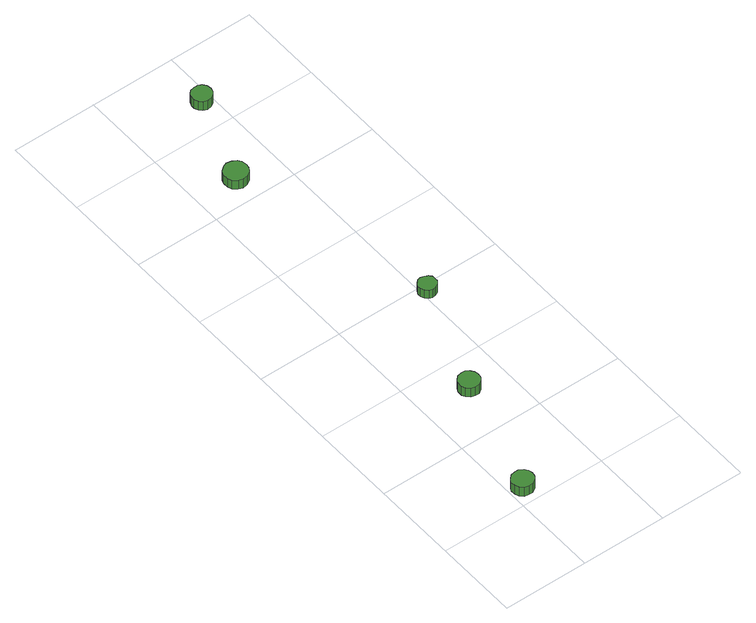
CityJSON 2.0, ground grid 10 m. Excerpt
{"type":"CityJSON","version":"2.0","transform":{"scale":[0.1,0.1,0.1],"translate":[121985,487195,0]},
"CityObjects":{
"tree1":{"type":"SolitaryVegetationObject","attributes":{"function":"something"},"geometry":[{"type":"MultiSurface","lod":"1","boundaries":[[[0,1,2,3,4,5,6,7,8,9,10,11,12,13,14]],[[15,16,17,18,19,20,21,22,23,24,25,26,27,28,29]],[[0,29,28,1]],[[1,28,27,2]],[[2,27,26,3]],[[3,26,25,4]],[[4,25,24,5]],[[5,24,23,6]],[[6,23,22,7]],[[7,22,21,8]],[[8,21,20,9]],[[9,20,19,10]],[[10,19,18,11]],[[11,18,17,12]],[[12,17,16,13]],[[13,16,15,14]],[[14,15,29,0]]]}]},
"tree2":{"type":"SolitaryVegetationObject","attributes":{"function":"something"},"geometry":[{"type":"MultiSurface","lod":"1","boundaries":[[[30,31,32,33,34,35,36,37,38,39,40,41,42,43,44]],[[45,46,47,48,49,50,51,52,53,54,55,56,57,58,59]],[[30,59,58,31]],[[31,58,57,32]],[[32,57,56,33]],[[33,56,55,34]],[[34,55,54,35]],[[35,54,53,36]],[[36,53,52,37]],[[37,52,51,38]],[[38,51,50,39]],[[39,50,49,40]],[[40,49,48,41]],[[41,48,47,42]],[[42,47,46,43]],[[43,46,45,44]],[[44,45,59,30]]]}]},
"tree3":{"type":"SolitaryVegetationObject","attributes":{"function":"something"},"geometry":[{"type":"MultiSurface","lod":"1","boundaries":[[[60,61,62,63,64,65,66,67,68,69,70,71,72,73,74]],[[75,76,77,78,79,80,81,82,83,84,85,86,87,88,89]],[[60,89,88,61]],[[61,88,87,62]],[[62,87,86,63]],[[63,86,85,64]],[[64,85,84,65]],[[65,84,83,66]],[[66,83,82,67]],[[67,82,81,68]],[[68,81,80,69]],[[69,80,79,70]],[[70,79,78,71]],[[71,78,77,72]],[[72,77,76,73]],[[73,76,75,74]],[[74,75,89,60]]]}]},
"tree4":{"type":"SolitaryVegetationObject","attributes":{"function":"something"},"geometry":[{"type":"MultiSurface","lod":"1","boundaries":[[[90,91,92,93,94,95,96,97,98,99,100,101,102,103,104]],[[105,106,107,108,109,110,111,112,113,114,115,116,117,118,119]],[[90,119,118,91]],[[91,118,117,92]],[[92,117,116,93]],[[93,116,115,94]],[[94,115,114,95]],[[95,114,113,96]],[[96,113,112,97]],[[97,112,111,98]],[[98,111,110,99]],[[99,110,109,100]],[[100,109,108,101]],[[101,108,107,102]],[[102,107,106,103]],[[103,106,105,104]],[[104,105,119,90]]]}]},
"tree5":{"type":"SolitaryVegetationObject","attributes":{"function":"something"},"geometry":[{"type":"MultiSurface","lod":"1","boundaries":[[[120,121,122,123,124,125,126,127,128,129,130,131,132,133,134]],[[135,136,137,138,139,140,141,142,143,144,145,146,147,148,149]],[[120,149,148,121]],[[121,148,147,122]],[[122,147,146,123]],[[123,146,145,124]],[[124,145,144,125]],[[125,144,143,126]],[[126,143,142,127]],[[127,142,141,128]],[[128,141,140,129]],[[129,140,139,130]],[[130,139,138,131]],[[131,138,137,132]],[[132,137,136,133]],[[133,136,135,134]],[[134,135,149,120]]]}]}
},
"vertices":[
[28,21,14],[27,26,14],[24,30,14],[19,33,14],[14,33,14],[9,32,14],[5,28,14],[3,24,14],[3,19,14],[5,14,14],[9,10,14],[14,9,14],[19,9,14],[24,12,14],[27,16,14],[27,16,1],[24,12,1],[19,9,1],[14,9,1],[9,10,1],[5,14,1],[3,19,1],[3,24,1],[5,28,1],[9,32,1],[14,33,1],[19,33,1],[24,30,1],[27,26,1],[28,21,1],
[69,161,14],[68,166,14],[65,170,14],[61,173,14],[56,173,14],[51,172,14],[47,168,14],[45,164,14],[45,158,14],[47,154,14],[51,150,14],[56,149,14],[61,149,14],[65,152,14],[68,156,14],[68,156,1],[65,152,1],[61,149,1],[56,149,1],[51,150,1],[47,154,1],[45,158,1],[45,164,1],[47,168,1],[51,172,1],[56,173,1],[61,173,1],[65,170,1],[68,166,1],[69,161,1],
[114,289,17],[114,293,17],[111,296,17],[107,298,17],[103,299,17],[99,298,17],[96,295,17],[94,291,17],[94,287,17],[96,283,17],[99,280,17],[103,278,17],[107,279,17],[111,281,17],[114,285,17],[114,285,5],[111,281,5],[107,279,5],[103,278,5],[99,280,5],[96,283,5],[94,287,5],[94,291,5],[96,295,5],[99,298,5],[103,299,5],[107,298,5],[111,296,5],[114,293,5],[114,289,5],
[60,527,20],[59,533,20],[56,537,20],[51,540,20],[45,541,20],[40,539,20],[35,535,20],[33,530,20],[33,524,20],[35,519,20],[40,515,20],[45,513,20],[51,514,20],[56,517,20],[59,522,20],[59,522,7],[56,517,7],[51,514,7],[45,513,7],[40,515,7],[35,519,7],[33,524,7],[33,530,7],[35,535,7],[40,539,7],[45,541,7],[51,540,7],[56,537,7],[59,533,7],[60,527,7],
[100,636,14],[99,641,14],[96,645,14],[92,647,14],[87,647,14],[82,646,14],[79,643,14],[77,638,14],[77,634,14],[79,629,14],[82,626,14],[87,624,14],[92,625,14],[96,627,14],[99,631,14],[99,631,1],[96,627,1],[92,625,1],[87,624,1],[82,626,1],[79,629,1],[77,634,1],[77,638,1],[79,643,1],[82,646,1],[87,647,1],[92,647,1],[96,645,1],[99,641,1],[100,636,1]
]}
